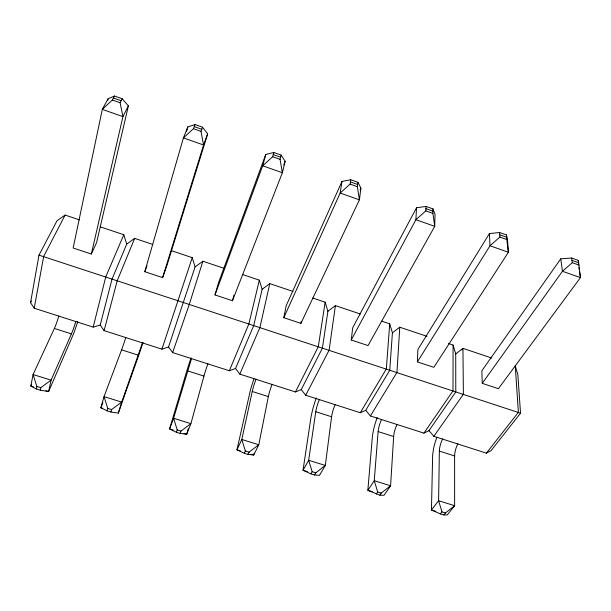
<?xml version="1.0" encoding="UTF-8"?>
<svg xmlns="http://www.w3.org/2000/svg" width="611" height="611" viewBox="0 0 611 611"><rect width="100%" height="100%" fill="white"/><g stroke="black" fill="none" stroke-linecap="round" stroke-linejoin="round"><path stroke-width="0.92" d="M448.558 343.55L453.079 345.062L453.011 390.857L423.935 433.13L370.396 415.976L365.729 410.325L389.749 370.266L392.415 332.804L389.719 323.838L381.707 321.149M442.67 438.919A10.479 3.315 -73.3 0 0 439.355 451.086L438.606 500.707L441.959 511.873L440.378 513.897L431.45 510.002L432.657 454.89L433.657 448.26A23.073 7.256 -73.2 0 1 436.819 437.468M416.511 207.786L415.908 219.716L434.727 226.337L432.893 213.384L433.016 208.909L425.997 206.419L416.511 207.786L352.692 327.779L351.249 340.014L368.036 345.566L434.727 226.337L435.032 214.339L433.016 208.909M351.249 340.014L415.908 219.716L425.821 210.887L425.997 206.419M417.389 361.888L417.901 349.469L489.426 233.578L499.599 232.501L506.466 234.937L507.55 239.986L508.39 252.259L433.848 367.333L417.389 361.888L489.984 245.782L499.867 237.076L499.599 232.501M426.883 336.287L399.777 327.206L396.921 372.443L370.396 415.976M397.097 424.317A10.547 2.803 -73 0 0 393.66 436.529L390.589 485.768L383.991 495.315L379.828 495.17L367.853 490.32L372.443 435.758L373.688 429.151A23.287 5.736 -72.9 0 1 377.239 417.534M389.719 323.838L386.335 368.968L360.291 412.738L305.729 395.248L301.246 389.619L322.402 348.163L327.901 311.266L325.151 302.201L312.649 298.008M381.608 419.352A10.578 2.62 -72.9 0 0 378.125 431.58L374.26 480.689L377.69 491.97L376.261 494.07M335.202 404.474A10.647 2.085 -72.6 0 0 331.59 416.755L325.319 465.46L319.477 475.358L314.543 474.984L310.907 473.861L303.025 470.264L311.136 416.282L312.633 409.691A23.501 4.162 -72.5 0 1 316.292 397.998M360.91 188.119L359.405 199.835L300.918 323.364L283.802 317.697L286.2 305.66L341.977 181.421L350.745 179.749L357.924 182.292L360.91 188.119L360.108 189.845M341.977 181.421L340.159 193.061L359.405 199.835L357.336 186.661L357.924 182.292M360.337 313.985L335.401 305.63L329.115 350.187L305.729 395.248M283.802 317.697L340.159 193.061L350.111 184.11L350.745 179.749M319.423 399.418A10.67 1.902 -72.5 0 0 315.765 411.715L308.67 460.282L303.025 470.264L307.356 471.608M325.151 302.201L318.308 346.643L295.434 391.949L239.818 374.123L235.525 368.509L253.695 325.61L262.134 289.309L259.331 280.144L242.307 274.438M152.658 244.4L134.672 238.374L126.721 244.095L112.027 279.112L100.212 325.06L93.185 327.122L34.216 308.227L30.55 302.689L38.989 255.146L56.991 220.808L65.102 215.057L79.552 219.899M300.918 323.364L301.254 321.501M34.216 308.227L43.656 256.49L65.102 215.057M272.162 384.266A10.746 1.344 -72.3 0 0 268.359 396.615L258.774 444.755L253.718 455.012L247.982 454.401L244.278 453.255L236.953 449.826L250.472 389.879A23.722 2.52 -72.2 0 1 253.97 378.866M77.75 321.523A24.348 2.314 -71.2 0 1 73.656 333.522L48.613 391.552L40.28 390.169L36.347 388.955L36.851 386.442L33.07 374.535L54.371 328.443A11.09 1.275 -71.1 0 0 58.809 315.879M254.092 453.163L253.718 455.012L251.075 454.194M40.28 390.169L40.792 387.664L51.087 380.141L71.426 333.873A11.059 1.062 -71.2 0 0 75.817 321.333M107.719 100.571L108.116 98.707L114.501 96.026L122.192 98.753L128.379 105.871L96.591 242.582L91.337 254.031L73.152 248.013L102.312 109.369L108.116 98.707M256.085 379.118A10.777 1.153 -72.2 0 0 252.244 391.483L241.796 439.477L236.953 449.826M293.005 291.424L269.779 283.641L259.927 327.481L239.818 374.123M91.337 254.031L122.933 116.625L128.379 105.871M259.331 280.144L248.898 323.861L229.324 370.755L172.623 352.585L168.529 346.995L195.085 266.923L192.228 257.659L171.546 250.724M285.138 161.319L282.374 172.73L232.463 300.719L214.996 294.937L218.394 283.099L265.777 154.468L273.781 152.475L281.129 155.079L285.138 161.319L283.764 164.863M93.185 327.122L105.756 276.875L123.804 234.731L100.326 226.864M265.777 154.468L262.684 165.802L282.374 172.73L280.067 159.326L281.129 155.079M214.996 294.937L262.684 165.802L272.674 156.714L273.781 152.475M168.529 346.995L161.923 349.156L104.099 330.62L117.243 280.648L134.672 238.374M232.463 300.719L233.914 295.228M207.939 363.682A10.853 0.573 -71.9 0 0 203.944 376.093L190.907 423.644L186.683 434.268L180.115 433.413L176.335 432.244L169.583 428.975L187.165 369.701A23.944 0.817 -71.8 0 1 191.052 357.847M188.188 428.8L186.683 434.268L183.987 433.436M144.792 271.712L183.422 137.91L187.844 126.905L195.054 124.575L202.569 127.233L207.641 133.908L166.795 265.938L162.61 277.608L144.792 271.712L147.014 265.907M186.523 131.464L187.844 126.905M143.012 342.443A24.112 0.496 -71.6 0 1 139.041 354.365L118.328 413.12L110.889 412.005L107.032 410.813L107.742 408.392L104.038 396.615L121.581 349.851A10.983 0.435 -71.5 0 0 125.813 337.356M191.564 358.436L173.6 418.26L169.583 428.975L173.188 430.091M110.889 412.005L111.607 409.591L121.696 402.107L142.5 342.702M118.328 413.12L121.696 402.107L104.038 396.615L100.891 407.728L107.032 410.813M162.61 277.608L203.57 144.998L207.641 133.908M224.39 268.435L202.883 261.225L189.318 304.301L172.623 352.585M192.228 257.659L161.923 349.156M102.869 402.428L100.891 407.728L102.633 408.263M195.054 124.575L193.443 128.692L183.422 137.91L203.57 144.998L201.004 131.365L202.569 127.233M176.335 432.244L177.228 429.907L173.6 418.26L190.907 423.644L181.016 431.083L180.115 433.413M31.612 384.334L30.825 386.045L36.347 388.955M244.278 453.255L245.355 451.002L241.796 439.477L258.774 444.755L249.074 452.155L247.982 454.401M30.55 302.689L31.39 301.017M114.501 96.026L112.363 100.005L102.312 109.369L122.933 116.625L120.107 102.747L122.192 98.753M310.907 473.861L312.16 471.684L308.67 460.282L325.319 465.46L315.811 472.815L314.543 474.984M461.908 349.935L462.947 348.369L491.809 358.046M379.828 495.17L381.264 493.077L390.589 485.768L374.26 480.689L367.853 490.32L372.336 491.71M423.935 433.13L428.998 430.64L455.783 391.934L455.722 353.945L453.079 345.062M428.998 430.64L433.848 436.307L463.39 394.263L462.947 348.369L455.722 353.945M560.776 258.812L481.865 370.747L482.247 383.349L498.393 388.688L580.45 277.615L578.327 260.401L571.598 258.018L560.776 258.812L562.441 271.284L482.247 383.349M486.387 453.148L518.388 412.318L515.256 365.897L517.853 374.688L520.534 413.189L491.107 450.59L486.387 453.148L433.848 436.307M440.378 513.897L443.876 514.974L445.472 512.957L454.622 505.694L454.615 455.943A10.456 3.49 -73.4 0 1 457.876 443.8M571.598 258.018L572.293 262.699L562.441 271.284L580.45 277.615L579.572 271.941M392.415 332.804L399.777 327.206M327.901 311.266L335.401 305.63M262.134 289.309L269.779 283.641M195.085 266.923L202.883 261.225M360.291 412.738L365.729 410.325M295.434 391.949L301.246 389.619M229.324 370.755L235.525 368.509M443.876 514.974L447.29 514.905L454.622 505.694L438.606 500.707L431.45 510.002L435.849 511.361M38.989 255.146L520.534 413.189M36.851 386.442L40.792 387.664M107.742 408.392L111.607 409.591M177.228 429.907L181.016 431.083M245.355 451.002L249.074 452.155M312.16 471.684L315.811 472.815M377.69 491.97L381.264 493.077M441.959 511.873L445.472 512.957M33.498 386.87L30.825 386.045L33.07 374.535L51.087 380.141L48.613 391.552L45.947 390.727M237.832 450.093L240.482 450.918M54.371 328.443L71.426 333.873M121.581 349.851L138.315 355.182M187.524 370.862L203.944 376.093M252.244 391.483L268.359 396.615M315.765 411.715L331.59 416.755M378.125 431.58L393.66 436.529M439.355 451.086L454.615 455.943M113.44 98.012L121.154 100.739M194.252 126.622L201.79 129.295M273.232 154.583L280.594 157.195M350.431 181.918L357.634 184.469M425.913 208.649L432.955 211.139M499.729 234.784L506.618 237.221M571.942 260.355L578.686 262.738M112.363 100.005L120.107 102.747M193.443 128.692L201.004 131.365M272.674 156.714L280.067 159.326M350.111 184.11L357.336 186.661M425.821 210.887L432.893 213.384M499.867 237.076L506.779 239.52L508.39 252.259L489.984 245.782L489.426 233.578M572.293 262.699L579.052 265.09M100.212 325.06L104.099 330.62M123.804 234.731L126.721 244.095M578.907 267.656L579.175 269.375M506.466 234.937L506.779 239.52M578.327 260.401L578.472 264.151"/></g></svg>
